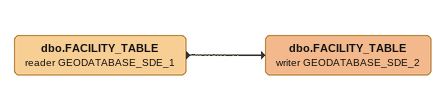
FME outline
dbo.FACILITY_TABLE (reader GEODATABASE_SDE_1)
    -> dbo.FACILITY_TABLE (writer GEODATABASE_SDE_2)
dbo.FACILITY_TABLE (writer GEODATABASE_SDE_2)
